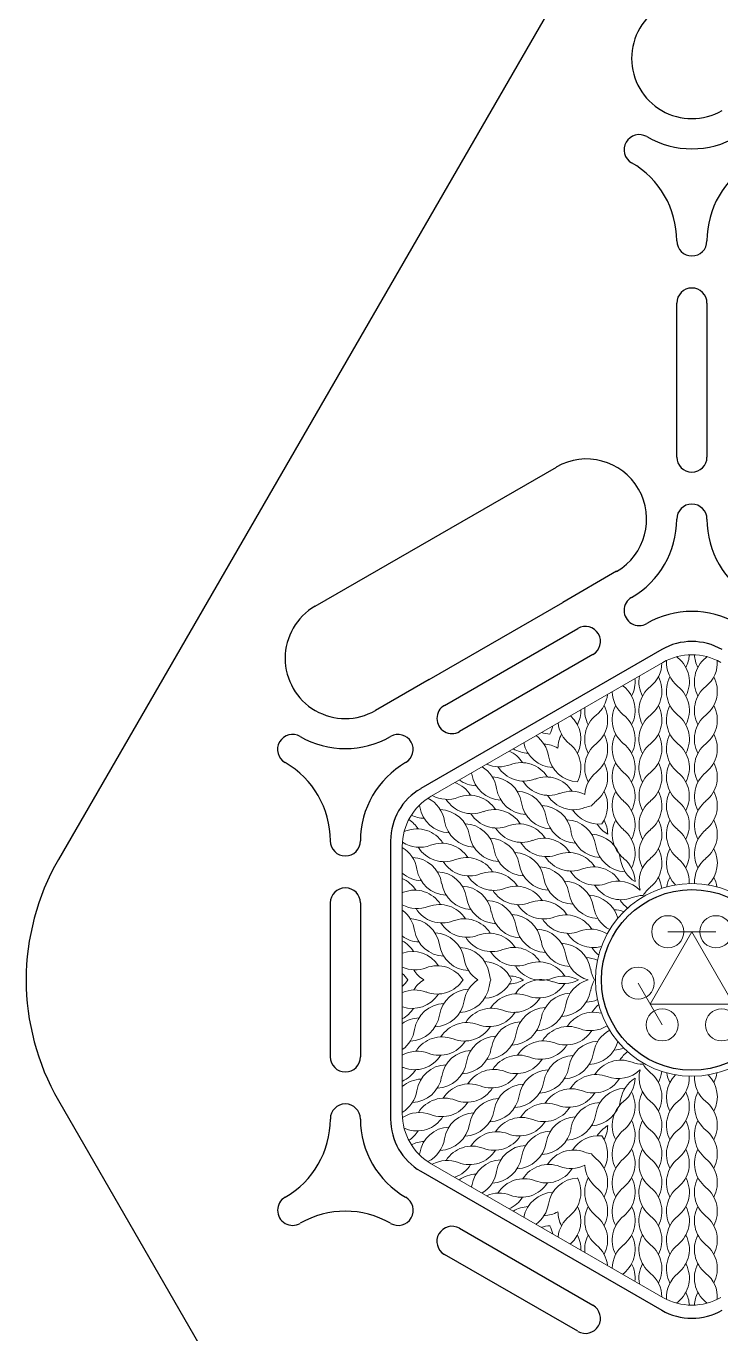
# Model space of a CAD drawing. Header units: millimetres. Extents: x -446 to 815, y -612 to 225.
# Drawn here: x -255.4 to -168.9, y -44.1 to 118.8 of the extents above; entities that cross this region are included whole.
import ezdxf

# ---------------------------------------------------------------- set-up
doc = ezdxf.new("R2010")
doc.units = ezdxf.units.MM
doc.layers.get('0').update_dxf_attribs({"color": 1, "true_color": 0xff0000})
doc.layers.add('Vector Engrave', color=5, linetype='Continuous', lineweight=0, true_color=0x0000ff)

msp = doc.modelspace()

# ---------------------------------------------------------------- linework, layer by layer
for p, q in [((-138.66, 210.17), (-251.34, 15)), ((-174.38, 65.11), (-174.38, 84.28)), ((-170.63, 84.28), (-170.63, 65.11)), ((-219.38, 46.55), (-189.37, 63.87)), ((-181.87, 50.88), (-188.57, 47.01)), ((-205.18, 37.43), (-188.57, 47.01)), ((-203.3, 34.18), (-186.7, 43.76)), ((-176.25, 41.14), (-206.25, 23.82)), ((-184.82, 40.52), (-201.43, 30.93)), ((-205.18, 37.43), (-211.88, 33.56)), ((-210, 17.32), (-210, -17.32)), ((-217.5, -9.58), (-217.5, 9.58)), ((-213.75, 9.58), (-213.75, -9.58)), ((-251.34, -15), (-138.66, -210.17)), ((-206.25, -23.82), (-176.25, -41.14)), ((-201.43, -30.93), (-184.82, -40.52)), ((-186.7, -43.76), (-203.3, -34.18))]:
    msp.add_line(p, q)
msp.add_circle((-172.5, 0), 11.25)
for centre, radius, start, end in [((-172.5, 114.75), 7.5, 120, 300), ((-179.06, 103.38), 1.88, 60, 240), ((-172.5, 114.75), 11.25, 240, 300), ((-185.63, 92.02), 11.25, 0, 60), ((-159.38, 92.02), 11.25, 120, 180), ((-172.5, 92.02), 1.87, 180, 0), ((-172.5, 84.28), 1.88, 0, 180), ((-185.63, 57.37), 7.5, 300, 120), ((-172.5, 65.11), 1.88, 180, 0), ((-172.5, 57.37), 1.88, 0, 180), ((-185.63, 57.37), 11.25, 300, 0), ((-159.38, 57.37), 11.25, 180, 240), ((-179.06, 46.01), 1.88, 120, 300), ((-215.63, 40.05), 7.5, 120, 300), ((-172.5, 34.64), 11.25, 60, 120), ((-185.76, 42.14), 1.88, 300, 120), ((-172.5, 34.64), 7.5, 60, 120), ((-202.36, 32.56), 1.88, 120, 300), ((-222.19, 28.69), 1.88, 60, 240), ((-215.63, 40.05), 11.25, 240, 300), ((-209.06, 28.69), 1.87, 300, 120), ((-228.75, 17.32), 11.25, 0, 60), ((-202.5, 17.32), 11.25, 120, 180), ((-202.5, 17.32), 7.5, 120, 180), ((-215.63, 17.32), 1.88, 180, 0), ((-225.36, 0), 30, 150, 210), ((-215.63, 9.58), 1.88, 0, 180), ((-215.63, -9.58), 1.88, 180, 0), ((-215.63, -17.32), 1.87, 0, 180), ((-228.75, -17.32), 11.25, 300, 0), ((-202.5, -17.32), 11.25, 180, 240), ((-202.5, -17.32), 7.5, 180, 240), ((-222.19, -28.69), 1.88, 120, 300), ((-209.06, -28.69), 1.88, 240, 60), ((-215.63, -40.05), 11.25, 60, 120), ((-202.36, -32.56), 1.88, 60, 240), ((-185.76, -42.14), 1.88, 240, 60), ((-172.5, -34.64), 7.5, 240, 300)]:
    msp.add_arc(centre, radius, start, end)
at = {"layer": 'Vector Engrave'}
for p, q in [((-204.94, 22.89), (-176.1, 39.53)), ((-208.54, -16.65), (-208.54, 16.65)), ((-177.7, -3), (-172.5, 6)), ((-175.5, 6), (-169.5, 6)), ((-172.5, 6), (-167.3, -3)), ((-176.2, -5.6), (-179.2, -0.4)), ((-167.3, -3), (-177.7, -3)), ((-176.1, -39.53), (-204.94, -22.89))]:
    msp.add_line(p, q, dxfattribs=at)
for centre, radius in [((-172.5, 0), 12), ((-175.5, 6), 2), ((-169.5, 6), 2), ((-179.2, -0.4), 2), ((-176.2, -5.6), 2), ((-168.8, -5.6), 2)]:
    msp.add_circle(centre, radius, dxfattribs=at)
for centre, radius, start, end in [((-180.05, 39.52), 3.82, 308.7546, 359.0608), ((-172.5, 33.29), 7.21, 60, 120), ((-171.85, 39.52), 3.82, 176.3215, 231.2454), ((-171.85, 43.09), 3.82, 228.1121, 231.2454), ((-176.63, 37.13), 3.82, 332.1782, 51.2454), ((-176.63, 40.7), 3.82, 332.1782, 356.9564), ((-168.37, 40.7), 3.82, 183.0436, 207.8218), ((-168.37, 37.13), 3.82, 128.7546, 207.8218), ((-173.15, 43.09), 3.82, 308.7546, 311.8879), ((-173.15, 39.52), 3.82, 308.7546, 3.6785), ((-183.38, 37.13), 3.82, 332.1782, 5.9776), ((-175.27, 37.13), 3.82, 169.1281, 207.8218), ((-180.05, 35.96), 3.82, 308.7546, 27.8218), ((-171.85, 35.96), 3.82, 152.1782, 231.2454), ((-173.15, 35.96), 3.82, 308.7546, 27.8218), ((-178.6, 35.96), 3.82, 181.0363, 231.2454), ((-178.6, 39.52), 3.82, 228.8918, 231.2454), ((-183.38, 33.56), 3.82, 332.1782, 51.2454), ((-175.27, 33.56), 3.82, 128.7546, 207.8218), ((-176.63, 33.56), 3.82, 332.1782, 51.2454), ((-168.37, 33.56), 3.82, 128.7546, 207.8218), ((-186.8, 35.96), 3.82, 308.7546, 353.9293), ((-190.13, 29.99), 3.82, 332.1782, 49.0337), ((-190.13, 33.56), 3.82, 332.1782, 1.1896), ((-182.02, 33.56), 3.82, 174.5696, 207.8218), ((-182.02, 29.99), 3.82, 128.7546, 207.8218), ((-186.8, 32.39), 3.82, 308.7546, 27.8218), ((-178.6, 32.39), 3.82, 152.1782, 231.2454), ((-183.38, 29.99), 3.82, 332.1782, 51.2454), ((-175.27, 29.99), 3.82, 128.7546, 207.8218), ((-180.05, 32.39), 3.82, 308.7546, 27.8218), ((-171.85, 32.39), 3.82, 152.1782, 231.2454), ((-176.63, 29.99), 3.82, 332.1782, 51.2454), ((-168.37, 29.99), 3.82, 128.7546, 207.8218), ((-173.15, 32.39), 3.82, 308.7546, 27.8218), ((-193.55, 32.39), 3.82, 332.1852, 348.4373), ((-185.35, 32.39), 3.82, 185.8306, 231.2454), ((-189.66, 30.27), 3.82, 190.9663, 267.8218), ((-194.13, 27.32), 3.82, 8.7546, 54.1694), ((-190.02, 34.43), 3.82, 251.5627, 267.8148), ((-191.04, 25.54), 3.82, 60.806, 87.8218), ((-193.55, 28.82), 3.82, 27.5472, 27.8218), ((-186.94, 32.64), 3.82, 212.1782, 212.4528), ((-185.35, 28.82), 3.82, 152.1782, 179.194), ((-190.13, 26.43), 3.82, 332.1782, 51.2454), ((-182.02, 26.43), 3.82, 128.7546, 207.8218), ((-186.8, 28.82), 3.82, 308.7546, 27.8218), ((-178.6, 28.82), 3.82, 152.1782, 231.2454), ((-183.38, 26.43), 3.82, 332.1782, 51.2454), ((-175.27, 26.43), 3.82, 128.7546, 207.8218), ((-180.05, 28.82), 3.82, 308.7546, 27.8218), ((-171.85, 28.82), 3.82, 152.1782, 231.2454), ((-176.63, 26.43), 3.82, 332.1782, 51.2454), ((-168.37, 26.43), 3.82, 128.7546, 207.8218), ((-173.15, 28.82), 3.82, 308.7546, 27.8218), ((-196.81, 25.02), 3.82, 32.1782, 65.4304), ((-192.75, 32.05), 3.82, 238.8104, 267.8218), ((-186.57, 28.49), 3.82, 188.7546, 267.8218), ((-200.59, 23.26), 3.82, 8.7546, 58.9637), ((-196.49, 30.36), 3.82, 246.0707, 291.2454), ((-193.4, 28.58), 3.82, 212.1782, 291.2454), ((-193.72, 23.24), 3.82, 32.1782, 111.2454), ((-186.8, 25.26), 3.82, 308.7546, 27.8218), ((-178.6, 25.26), 3.82, 152.1782, 231.2454), ((-180.05, 25.26), 3.82, 308.7546, 27.8218), ((-171.85, 25.26), 3.82, 152.1782, 231.2454), ((-173.15, 25.26), 3.82, 308.7546, 27.8218), ((-203.27, 20.96), 3.82, 32.1782, 70.8719), ((-199.21, 27.99), 3.82, 234.0224, 267.8218), ((-203.68, 25.04), 3.82, 8.7546, 11.1082), ((-196.12, 26.21), 3.82, 188.7546, 267.8218), ((-197.5, 21.48), 3.82, 8.7546, 87.8218), ((-190.31, 26.8), 3.82, 212.1782, 291.2454), ((-190.63, 21.45), 3.82, 32.1782, 111.2454), ((-182.01, 22.86), 3.82, 128.7546, 176.5611), ((-183.39, 22.86), 3.82, 332.1782, 51.2454), ((-175.26, 22.86), 3.82, 128.7546, 207.8218), ((-176.64, 22.86), 3.82, 332.1782, 51.2454), ((-168.36, 22.86), 3.82, 128.7546, 207.8218), ((-201.33, 16.65), 7.21, 120, 180), ((-202.95, 26.3), 3.82, 240.9392, 291.2454), ((-200.18, 19.18), 3.82, 32.1782, 111.2454), ((-193.03, 24.42), 3.82, 188.7546, 267.8218), ((-194.41, 19.69), 3.82, 8.7546, 87.8218), ((-187.22, 25.01), 3.82, 212.1782, 291.2454), ((-187.54, 19.67), 3.82, 63.4389, 111.2454), ((-186.8, 21.69), 3.82, 323.7523, 27.8218), ((-178.6, 21.69), 3.82, 152.1782, 231.2454), ((-180.05, 21.69), 3.82, 308.7546, 27.8218), ((-171.85, 21.69), 3.82, 152.1782, 231.2454), ((-173.15, 21.69), 3.82, 308.7546, 27.8218), ((-210.14, 20.98), 3.82, 8.7546, 11.8879), ((-202.59, 22.14), 3.82, 188.7546, 267.8218), ((-207.06, 19.2), 3.82, 8.7546, 63.6785), ((-203.97, 17.41), 3.82, 8.7546, 87.8218), ((-199.86, 24.52), 3.82, 212.1782, 291.2454), ((-197.09, 17.39), 3.82, 32.1782, 111.2454), ((-189.94, 22.64), 3.82, 188.7546, 267.8218), ((-191.32, 17.91), 3.82, 8.7546, 87.8218), ((-184.13, 23.23), 3.82, 212.1782, 276.2477), ((-184.45, 17.89), 3.82, 98.4047, 111.2454), ((-182.01, 19.29), 3.82, 128.7546, 141.5953), ((-183.39, 19.29), 3.82, 332.1782, 51.2454), ((-175.26, 19.29), 3.82, 128.7546, 207.8218), ((-176.64, 19.29), 3.82, 332.1782, 51.2454), ((-168.36, 19.29), 3.82, 128.7546, 207.8218), ((-209.81, 16.77), 3.82, 32.1782, 56.9564), ((-205.68, 23.93), 3.82, 243.0436, 267.8218), ((-199.5, 20.36), 3.82, 188.7546, 267.8218), ((-196.77, 22.73), 3.82, 212.1782, 291.2454), ((-186.85, 20.86), 3.82, 188.7546, 267.8218), ((-188.23, 16.13), 3.82, 8.7546, 87.8218), ((-186.8, 18.12), 3.82, 0.3669, 27.8218), ((-178.6, 18.12), 3.82, 152.1782, 231.2454), ((-180.05, 18.12), 3.82, 308.7546, 27.8218), ((-171.85, 18.12), 3.82, 152.1782, 231.2454), ((-173.15, 18.12), 3.82, 308.7546, 27.8218), ((-209.49, 22.11), 3.82, 288.1121, 291.2454), ((-206.72, 14.99), 3.82, 32.1782, 111.2454), ((-200.88, 15.63), 3.82, 8.7546, 87.8218), ((-196.41, 18.58), 3.82, 188.7546, 267.8218), ((-193.69, 20.95), 3.82, 212.1782, 291.2454), ((-194, 15.61), 3.82, 32.1782, 111.2454), ((-183.77, 19.07), 3.82, 188.7546, 267.8218), ((-185.14, 14.34), 3.82, 8.7546, 87.8218), ((-181.04, 21.44), 3.82, 212.1782, 239.6331), ((-183.39, 15.73), 3.82, 332.1782, 51.2454), ((-175.26, 15.73), 3.82, 128.7546, 207.8218), ((-176.64, 15.73), 3.82, 332.1782, 51.2454), ((-168.36, 15.73), 3.82, 128.7546, 207.8218), ((-210.51, 13.22), 3.82, 8.7546, 59.0608), ((-206.4, 20.33), 3.82, 236.3215, 291.2454), ((-203.31, 18.54), 3.82, 212.1782, 291.2454), ((-203.63, 13.2), 3.82, 32.1782, 111.2454), ((-197.79, 13.85), 3.82, 8.7546, 87.8218), ((-190.6, 19.17), 3.82, 212.1782, 291.2454), ((-190.92, 13.82), 3.82, 32.1782, 111.2454), ((-180.68, 17.29), 3.82, 188.7546, 267.8218), ((-180.05, 14.55), 3.82, 308.7546, 27.8218), ((-171.85, 14.55), 3.82, 152.1782, 225.5015), ((-173.15, 14.55), 3.82, 314.4985, 27.8218), ((-207.42, 11.44), 3.82, 8.7546, 87.8218), ((-200.22, 16.76), 3.82, 212.1782, 291.2454), ((-200.54, 11.42), 3.82, 32.1782, 111.2454), ((-193.32, 16.79), 3.82, 188.7546, 267.8218), ((-194.7, 12.06), 3.82, 8.7546, 87.8218), ((-187.51, 17.38), 3.82, 212.1782, 291.2454), ((-187.83, 12.04), 3.82, 32.1782, 111.2454), ((-177.59, 15.51), 3.82, 188.7546, 238.8193), ((-183.39, 12.16), 3.82, 1.1807, 51.2454), ((-175.26, 12.16), 3.82, 128.7546, 194.6547), ((-176.64, 12.16), 3.82, 357.5616, 51.2454), ((-168.36, 12.16), 3.82, 128.7546, 182.4384), ((-206.04, 16.17), 3.82, 229.1281, 267.8218), ((-202.95, 14.38), 3.82, 188.7546, 267.8218), ((-204.33, 9.66), 3.82, 8.7546, 87.8218), ((-197.45, 9.63), 3.82, 32.1782, 111.2454), ((-190.23, 15.01), 3.82, 188.7546, 267.8218), ((-191.61, 10.28), 3.82, 8.7546, 87.8218), ((-184.42, 15.6), 3.82, 212.1782, 291.2454), ((-184.74, 10.26), 3.82, 32.1782, 111.2454), ((-210.1, 9.14), 3.82, 32.1782, 65.9776), ((-199.86, 12.6), 3.82, 188.7546, 267.8218), ((-201.24, 7.87), 3.82, 8.7546, 87.8218), ((-197.14, 14.97), 3.82, 212.1782, 291.2454), ((-194.37, 7.85), 3.82, 32.1782, 111.2454), ((-187.14, 13.23), 3.82, 188.7546, 267.8218), ((-188.52, 8.5), 3.82, 8.7546, 87.8218), ((-181.33, 13.81), 3.82, 212.1782, 291.2454), ((-181.65, 8.47), 3.82, 45.3453, 111.2454), ((-175.26, 8.59), 3.82, 128.7546, 149.8627), ((-180.05, 10.99), 3.82, 6.2106, 27.8218), ((-171.85, 10.99), 3.82, 152.1782, 170.9881), ((-173.15, 10.99), 3.82, 9.0119, 27.8218), ((-209.78, 14.48), 3.82, 288.8918, 291.2454), ((-207.01, 7.36), 3.82, 32.1782, 111.2454), ((-196.77, 10.82), 3.82, 188.7546, 267.8218), ((-198.15, 6.09), 3.82, 8.7546, 87.8218), ((-194.05, 13.19), 3.82, 212.1782, 291.2454), ((-191.28, 6.06), 3.82, 32.1782, 111.2454), ((-184.05, 11.45), 3.82, 188.7546, 267.8218), ((-185.43, 6.72), 3.82, 14.4985, 87.8218), ((-178.24, 12.03), 3.82, 212.1782, 233.7894), ((-178.56, 6.69), 3.82, 90.1373, 111.2454), ((-206.69, 12.7), 3.82, 241.0363, 291.2454), ((-210.79, 5.59), 3.82, 8.7546, 53.9293), ((-203.6, 10.91), 3.82, 212.1782, 291.2454), ((-203.92, 5.57), 3.82, 32.1782, 111.2454), ((-193.68, 9.04), 3.82, 188.7546, 267.8218), ((-190.96, 11.41), 3.82, 212.1782, 291.2454), ((-180.96, 9.66), 3.82, 188.7546, 242.4384), ((-182.34, 4.93), 3.82, 69.0119, 87.8218), ((-207.7, 3.81), 3.82, 8.7546, 87.8218), ((-200.51, 9.13), 3.82, 212.1782, 291.2454), ((-200.83, 3.79), 3.82, 32.1782, 111.2454), ((-195.06, 4.31), 3.82, 8.7546, 87.8218), ((-190.59, 7.25), 3.82, 188.7546, 267.8218), ((-187.87, 9.62), 3.82, 212.1782, 291.2454), ((-188.19, 4.28), 3.82, 32.1782, 111.2454), ((-206.32, 8.54), 3.82, 234.5696, 267.8218), ((-203.23, 6.76), 3.82, 188.7546, 267.8218), ((-204.61, 2.03), 3.82, 8.7546, 87.8218), ((-197.42, 7.34), 3.82, 212.1782, 291.2454), ((-197.74, 2), 3.82, 32.1782, 111.2454), ((-191.97, 2.52), 3.82, 8.7546, 87.8218), ((-187.5, 5.47), 3.82, 188.7546, 267.8218), ((-184.78, 7.84), 3.82, 212.1782, 285.5015), ((-185.1, 2.5), 3.82, 57.5616, 111.2454), ((-210.38, 1.51), 3.82, 32.1782, 61.1896), ((-207.29, -0.27), 3.82, 32.1782, 109.0337), ((-200.14, 4.97), 3.82, 188.7546, 267.8218), ((-201.52, 0.24), 3.82, 8.7546, 87.8218), ((-194.33, 5.56), 3.82, 212.1782, 291.2454), ((-194.65, 0.22), 3.82, 32.1782, 111.2454), ((-188.88, 0.74), 3.82, 8.7546, 87.8218), ((-181.69, 6.05), 3.82, 212.1782, 230.9881), ((-204.2, -2.06), 3.82, 32.1782, 111.2454), ((-197.05, 3.19), 3.82, 188.7546, 236.5611), ((-198.43, -1.54), 3.82, 23.7523, 87.8218), ((-191.24, 3.78), 3.82, 212.1782, 291.2454), ((-191.56, -1.57), 3.82, 32.1782, 111.2454), ((-184.41, 3.69), 3.82, 188.7546, 254.6547), ((-185.79, -1.04), 3.82, 66.2106, 87.8218), ((-206.97, 5.07), 3.82, 245.8306, 291.2454), ((-211.08, -2.04), 3.82, 32.1852, 48.4373), ((-207.99, -3.82), 3.82, 87.5472, 87.8218), ((-207.99, 3.82), 3.82, 272.1782, 272.4528), ((-203.89, 3.28), 3.82, 212.1782, 239.194), ((-203.89, -3.28), 3.82, 120.806, 147.8218), ((-204.2, 2.06), 3.82, 248.7546, 327.8218), ((-197.05, -3.19), 3.82, 123.4389, 171.2454), ((-193.97, 1.41), 3.82, 188.7546, 201.5953), ((-195.34, -3.32), 3.82, 60.3669, 87.8218), ((-195.34, 3.32), 3.82, 272.1782, 299.6331), ((-191.24, -3.78), 3.82, 68.7546, 147.8218), ((-188.47, -3.35), 3.82, 61.1807, 111.2454), ((-181.32, 1.9), 3.82, 188.7546, 209.8627), ((-211.08, 2.04), 3.82, 311.5627, 327.8148), ((-206.97, -5.07), 3.82, 68.7546, 114.1694), ((-200.14, -4.97), 3.82, 92.1782, 171.2454), ((-201.52, -0.24), 3.82, 272.1782, 351.2454), ((-198.43, 1.54), 3.82, 272.1782, 336.2477), ((-193.97, -1.41), 3.82, 158.4047, 171.2454), ((-191.56, 1.57), 3.82, 248.7546, 327.8218), ((-188.47, 3.35), 3.82, 248.7546, 298.8193), ((-188.88, -0.74), 3.82, 272.1782, 351.2454), ((-184.41, -3.69), 3.82, 105.3453, 171.2454), ((-181.32, -1.9), 3.82, 150.1373, 171.2454), ((-207.29, 0.27), 3.82, 250.9663, 327.8218), ((-203.23, -6.76), 3.82, 92.1782, 171.2454), ((-204.61, -2.03), 3.82, 272.1782, 351.2454), ((-194.33, -5.56), 3.82, 68.7546, 147.8218), ((-194.65, -0.22), 3.82, 248.7546, 327.8218), ((-191.97, -2.52), 3.82, 272.1782, 351.2454), ((-187.5, -5.47), 3.82, 92.1782, 171.2454), ((-185.79, 1.04), 3.82, 272.1782, 293.7894), ((-181.69, -6.05), 3.82, 129.0119, 147.8218), ((-210.38, -1.51), 3.82, 298.8104, 327.8218), ((-206.32, -8.54), 3.82, 92.1782, 125.4304), ((-207.7, -3.81), 3.82, 272.1782, 351.2454), ((-197.42, -7.34), 3.82, 68.7546, 147.8218), ((-197.74, -2), 3.82, 248.7546, 327.8218), ((-190.59, -7.25), 3.82, 92.1782, 171.2454), ((-184.78, -7.84), 3.82, 74.4985, 147.8218), ((-210.79, -5.59), 3.82, 306.0707, 351.2454), ((-200.51, -9.13), 3.82, 68.7546, 147.8218), ((-200.83, -3.79), 3.82, 248.7546, 327.8218), ((-193.68, -9.04), 3.82, 92.1782, 171.2454), ((-195.06, -4.31), 3.82, 272.1782, 351.2454), ((-187.87, -9.62), 3.82, 68.7546, 147.8218), ((-188.19, -4.28), 3.82, 248.7546, 327.8218), ((-185.1, -2.5), 3.82, 248.7546, 302.4384), ((-180.96, -9.66), 3.82, 117.5616, 171.2454), ((-203.6, -10.91), 3.82, 68.7546, 147.8218), ((-203.92, -5.57), 3.82, 248.7546, 327.8218), ((-196.77, -10.82), 3.82, 92.1782, 171.2454), ((-198.15, -6.09), 3.82, 272.1782, 351.2454), ((-190.96, -11.41), 3.82, 68.7546, 147.8218), ((-191.28, -6.06), 3.82, 248.7546, 327.8218), ((-184.05, -11.45), 3.82, 92.1782, 171.2454), ((-185.43, -6.72), 3.82, 272.1782, 345.5015), ((-206.69, -12.7), 3.82, 68.7546, 118.9637), ((-207.01, -7.36), 3.82, 248.7546, 327.8218), ((-199.86, -12.6), 3.82, 92.1782, 171.2454), ((-201.24, -7.87), 3.82, 272.1782, 351.2454), ((-194.05, -13.19), 3.82, 68.7546, 147.8218), ((-187.14, -13.23), 3.82, 92.1782, 171.2454), ((-188.52, -8.5), 3.82, 272.1782, 351.2454), ((-182.34, -4.93), 3.82, 272.1782, 290.9881), ((-178.24, -12.03), 3.82, 126.2106, 147.8218), ((-209.78, -14.48), 3.82, 68.7546, 71.1082), ((-210.1, -9.14), 3.82, 294.0224, 327.8218), ((-202.95, -14.38), 3.82, 92.1782, 171.2454), ((-204.33, -9.66), 3.82, 272.1782, 351.2454), ((-197.14, -14.97), 3.82, 68.7546, 147.8218), ((-194.37, -7.85), 3.82, 248.7546, 327.8218), ((-190.23, -15.01), 3.82, 92.1782, 171.2454), ((-191.61, -10.28), 3.82, 272.1782, 351.2454), ((-181.33, -13.81), 3.82, 68.7546, 147.8218), ((-181.65, -8.47), 3.82, 248.7546, 314.6547), ((-178.56, -6.69), 3.82, 248.7546, 269.8627), ((-175.26, -12.16), 3.82, 165.3453, 231.2454), ((-175.26, -8.59), 3.82, 210.1373, 231.2454), ((-206.04, -16.17), 3.82, 92.1782, 130.8719), ((-207.42, -11.44), 3.82, 272.1782, 351.2454), ((-200.22, -16.76), 3.82, 68.7546, 147.8218), ((-197.45, -9.63), 3.82, 248.7546, 327.8218), ((-193.32, -16.79), 3.82, 92.1782, 171.2454), ((-194.7, -12.06), 3.82, 272.1782, 351.2454), ((-184.42, -15.6), 3.82, 68.7546, 147.8218), ((-184.74, -10.26), 3.82, 248.7546, 327.8218), ((-177.59, -15.51), 3.82, 121.1807, 171.2454), ((-183.39, -12.16), 3.82, 308.7546, 358.8193), ((-180.05, -14.55), 3.82, 332.1782, 51.2454), ((-180.05, -10.99), 3.82, 332.1782, 353.7894), ((-171.85, -14.55), 3.82, 134.4985, 207.8218), ((-171.85, -10.99), 3.82, 189.0119, 207.8218), ((-176.64, -12.16), 3.82, 308.7546, 2.4384), ((-168.36, -12.16), 3.82, 177.5616, 231.2454), ((-173.15, -14.55), 3.82, 332.1782, 45.5015), ((-173.15, -10.99), 3.82, 332.1782, 350.9881), ((-210.51, -13.22), 3.82, 300.9392, 351.2454), ((-200.54, -11.42), 3.82, 248.7546, 327.8218), ((-197.79, -13.85), 3.82, 272.1782, 351.2454), ((-187.51, -17.38), 3.82, 68.7546, 147.8218), ((-187.83, -12.04), 3.82, 248.7546, 327.8218), ((-180.68, -17.29), 3.82, 92.1782, 171.2454), ((-183.39, -15.73), 3.82, 308.7546, 27.8218), ((-175.26, -15.73), 3.82, 152.1782, 231.2454), ((-176.64, -15.73), 3.82, 308.7546, 27.8218), ((-168.36, -15.73), 3.82, 152.1782, 231.2454), ((-203.31, -18.54), 3.82, 68.7546, 147.8218), ((-203.63, -13.2), 3.82, 248.7546, 327.8218), ((-200.88, -15.63), 3.82, 272.1782, 351.2454), ((-196.41, -18.58), 3.82, 92.1782, 171.2454), ((-190.6, -19.17), 3.82, 68.7546, 147.8218), ((-190.92, -13.82), 3.82, 248.7546, 327.8218), ((-183.77, -19.07), 3.82, 92.1782, 171.2454), ((-185.14, -14.34), 3.82, 272.1782, 351.2454), ((-178.6, -18.12), 3.82, 128.7546, 207.8218), ((-180.05, -18.12), 3.82, 332.1782, 51.2454), ((-171.85, -18.12), 3.82, 128.7546, 207.8218), ((-173.15, -18.12), 3.82, 332.1782, 51.2454), ((-201.33, -16.65), 7.21, 180, 240), ((-206.4, -20.33), 3.82, 68.7546, 123.6785), ((-206.72, -14.99), 3.82, 248.7546, 327.8218), ((-199.5, -20.36), 3.82, 92.1782, 171.2454), ((-193.69, -20.95), 3.82, 68.7546, 147.8218), ((-194, -15.61), 3.82, 248.7546, 327.8218), ((-186.85, -20.86), 3.82, 92.1782, 171.2454), ((-188.23, -16.13), 3.82, 272.1782, 351.2454), ((-183.39, -19.29), 3.82, 308.7546, 27.8218), ((-175.26, -19.29), 3.82, 152.1782, 231.2454), ((-176.64, -19.29), 3.82, 308.7546, 27.8218), ((-168.36, -19.29), 3.82, 152.1782, 231.2454), ((-209.49, -22.11), 3.82, 68.7546, 71.8879), ((-209.81, -16.77), 3.82, 303.0436, 327.8218), ((-202.59, -22.14), 3.82, 92.1782, 171.2454), ((-203.97, -17.41), 3.82, 272.1782, 351.2454), ((-196.77, -22.73), 3.82, 68.7546, 147.8218), ((-197.09, -17.39), 3.82, 248.7546, 327.8218), ((-189.94, -22.64), 3.82, 92.1782, 171.2454), ((-191.32, -17.91), 3.82, 272.1782, 351.2454), ((-184.13, -23.23), 3.82, 83.7523, 147.8218), ((-181.04, -21.44), 3.82, 120.3669, 147.8218), ((-186.8, -21.69), 3.82, 332.1782, 36.2477), ((-186.8, -18.12), 3.82, 332.1782, 359.6331), ((-178.6, -21.69), 3.82, 128.7546, 207.8218), ((-180.05, -21.69), 3.82, 332.1782, 51.2454), ((-171.85, -21.69), 3.82, 128.7546, 207.8218), ((-173.15, -21.69), 3.82, 332.1782, 51.2454), ((-205.68, -23.93), 3.82, 92.1782, 116.9564), ((-207.06, -19.2), 3.82, 296.3215, 351.2454), ((-199.86, -24.52), 3.82, 68.7546, 147.8218), ((-193.03, -24.42), 3.82, 92.1782, 171.2454), ((-194.41, -19.69), 3.82, 272.1782, 351.2454), ((-183.39, -22.86), 3.82, 308.7546, 27.8218), ((-175.26, -22.86), 3.82, 152.1782, 231.2454), ((-176.64, -22.86), 3.82, 308.7546, 27.8218), ((-168.36, -22.86), 3.82, 152.1782, 231.2454), ((-210.14, -20.98), 3.82, 348.1121, 351.2454), ((-202.95, -26.3), 3.82, 68.7546, 119.0608), ((-200.18, -19.18), 3.82, 248.7546, 327.8218), ((-196.12, -26.21), 3.82, 92.1782, 171.2454), ((-197.5, -21.48), 3.82, 272.1782, 351.2454), ((-187.22, -25.01), 3.82, 68.7546, 147.8218), ((-184.45, -17.89), 3.82, 248.7546, 261.5953), ((-182.01, -19.29), 3.82, 218.4047, 231.2454), ((-186.8, -25.26), 3.82, 332.1782, 51.2454), ((-178.6, -25.26), 3.82, 128.7546, 207.8218), ((-180.05, -25.26), 3.82, 332.1782, 51.2454), ((-171.85, -25.26), 3.82, 128.7546, 207.8218), ((-173.15, -25.26), 3.82, 332.1782, 51.2454), ((-203.27, -20.96), 3.82, 289.1281, 327.8218), ((-199.21, -27.99), 3.82, 92.1782, 125.9776), ((-200.59, -23.26), 3.82, 301.0363, 351.2454), ((-190.31, -26.8), 3.82, 68.7546, 147.8218), ((-190.63, -21.45), 3.82, 248.7546, 327.8218), ((-187.54, -19.67), 3.82, 248.7546, 296.5611), ((-182.01, -22.86), 3.82, 183.4389, 231.2454), ((-203.68, -25.04), 3.82, 348.8918, 351.2454), ((-193.4, -28.58), 3.82, 68.7546, 147.8218), ((-193.72, -23.24), 3.82, 248.7546, 327.8218), ((-186.57, -28.49), 3.82, 92.1782, 171.2454), ((-190.13, -26.43), 3.82, 308.7546, 27.8218), ((-182.02, -26.43), 3.82, 152.1782, 231.2454), ((-186.8, -28.82), 3.82, 332.1782, 51.2454), ((-178.6, -28.82), 3.82, 128.7546, 207.8218), ((-183.38, -26.43), 3.82, 308.7546, 27.8218), ((-175.27, -26.43), 3.82, 152.1782, 231.2454), ((-180.05, -28.82), 3.82, 332.1782, 51.2454), ((-171.85, -28.82), 3.82, 128.7546, 207.8218), ((-176.63, -26.43), 3.82, 308.7546, 27.8218), ((-168.37, -26.43), 3.82, 152.1782, 231.2454), ((-173.15, -28.82), 3.82, 332.1782, 51.2454), ((-196.49, -30.36), 3.82, 68.7546, 113.9293), ((-196.81, -25.02), 3.82, 294.5696, 327.8218), ((-189.66, -30.27), 3.82, 92.1782, 169.0337), ((-192.75, -32.05), 3.82, 92.1782, 121.1896), ((-194.13, -27.32), 3.82, 305.8306, 351.2454), ((-191.04, -25.54), 3.82, 272.1782, 299.194), ((-185.35, -28.82), 3.82, 180.806, 207.8218), ((-190.13, -29.99), 3.82, 310.9663, 27.8218), ((-182.02, -29.99), 3.82, 152.1782, 231.2454), ((-183.38, -29.99), 3.82, 308.7546, 27.8218), ((-175.27, -29.99), 3.82, 152.1782, 231.2454), ((-176.63, -29.99), 3.82, 308.7546, 27.8218), ((-168.37, -29.99), 3.82, 152.1782, 231.2454), ((-190.02, -34.43), 3.82, 92.1852, 108.4373), ((-186.94, -32.64), 3.82, 147.5472, 147.8218), ((-193.55, -28.82), 3.82, 332.1782, 332.4528), ((-193.55, -32.39), 3.82, 11.5627, 27.8148), ((-185.35, -32.39), 3.82, 128.7546, 174.1694), ((-186.8, -32.39), 3.82, 332.1782, 51.2454), ((-178.6, -32.39), 3.82, 128.7546, 207.8218), ((-180.05, -32.39), 3.82, 332.1782, 51.2454), ((-171.85, -32.39), 3.82, 128.7546, 207.8218), ((-173.15, -32.39), 3.82, 332.1782, 51.2454), ((-190.13, -33.56), 3.82, 358.8104, 27.8218), ((-182.02, -33.56), 3.82, 152.1782, 185.4304), ((-183.38, -33.56), 3.82, 308.7546, 27.8218), ((-175.27, -33.56), 3.82, 152.1782, 231.2454), ((-176.63, -33.56), 3.82, 308.7546, 27.8218), ((-168.37, -33.56), 3.82, 152.1782, 231.2454), ((-186.8, -35.96), 3.82, 6.0707, 51.2454), ((-178.6, -35.96), 3.82, 128.7546, 178.9637), ((-180.05, -35.96), 3.82, 332.1782, 51.2454), ((-171.85, -35.96), 3.82, 128.7546, 207.8218), ((-173.15, -35.96), 3.82, 332.1782, 51.2454), ((-183.38, -37.13), 3.82, 354.0224, 27.8218), ((-175.27, -37.13), 3.82, 152.1782, 190.8719), ((-176.63, -37.13), 3.82, 308.7546, 27.8218), ((-168.37, -37.13), 3.82, 152.1782, 231.2454), ((-178.6, -39.52), 3.82, 128.7546, 131.1082), ((-180.05, -39.52), 3.82, 0.9392, 51.2454), ((-171.85, -39.52), 3.82, 128.7546, 183.6785), ((-173.15, -39.52), 3.82, 356.3215, 51.2454), ((-176.63, -40.7), 3.82, 3.0436, 27.8218), ((-168.37, -40.7), 3.82, 152.1782, 176.9564), ((-172.5, -33.29), 7.21, 240, 300), ((-171.85, -43.09), 3.82, 128.7546, 131.8879), ((-173.15, -43.09), 3.82, 48.1121, 51.2454)]:
    msp.add_arc(centre, radius, start, end, dxfattribs=at)

doc.saveas('drawing.dxf')
